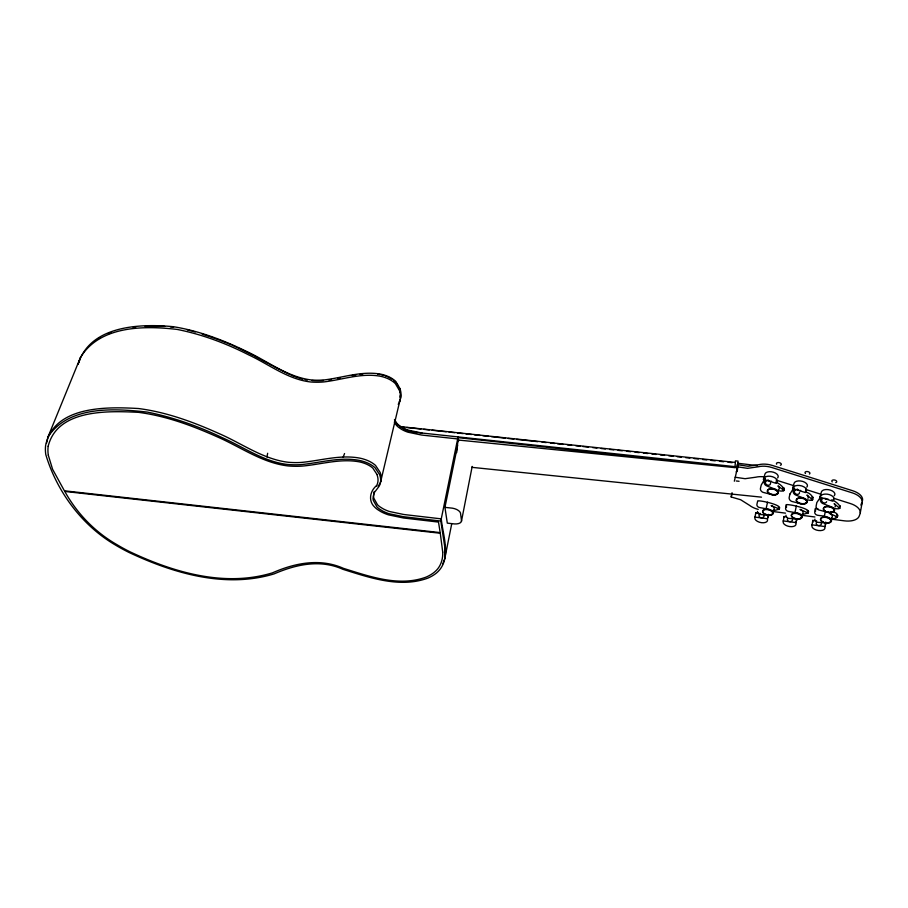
<?xml version="1.0" encoding="UTF-8"?>
<svg xmlns="http://www.w3.org/2000/svg" width="908" height="908" viewBox="0 0 908 908"><rect width="100%" height="100%" fill="white"/><g stroke="black" fill="none" stroke-linecap="round" stroke-linejoin="round"><path stroke-width="1.36" d="M831.013 511.692C840.07 512.214 839.934 519.819 830.854 518.434M457.938 437.645L734.981 467.643L458.165 440.028A17.74 2.679 -84.2 0 0 456.69 452.627M737.648 466.905L735.049 466.655L735.446 460.855L738.034 461.116L737.58 467.904A18.342 1.112 -83.9 0 1 737.353 470.662M444.863 558.034L444.738 546.673L440.811 521.056L458.086 436.907L458.585 440.925M381.144 479.152L380.94 480.548A41.881 21.531 14.5 0 1 380.055 483.192M736.263 480.979L739.078 481.274M46.478 443.342L48.045 436.827L80.392 357.593C99.721 325.495 144.304 325.541 177.253 329.445C202.121 334.382 226.149 343.394 248.701 354.892C269.177 364.46 288.097 379.589 311.149 382.03A57.454 33.369 17.4 0 0 323.906 381.928C342.418 379.703 360.941 372.904 379.748 376.139A21.043 12.065 14.4 0 1 383.641 377.07L386.161 377.932A19.567 11.225 14.4 0 1 388.579 378.965A19.976 11.452 14.4 0 1 392.858 381.508A19.227 11.032 14.4 0 1 395.411 383.698L399.679 390.939A48.544 27.569 15.2 0 1 400.496 398.044L380.781 481.229M48.169 446.237C57.476 408.963 108.324 410.836 138.47 412.346C165.653 415.887 191.758 425.443 216.672 436.6C240.279 446.725 262.094 462.944 288.142 465.952A62.777 32.926 16.6 0 0 301.967 466.122C320.762 464.499 339.603 458.449 358.546 461.718A19.25 9.954 14 0 1 362.11 462.547L364.414 463.307A17.717 9.171 14 0 1 367.649 464.692A18.115 9.375 14 0 1 370.521 466.349A17.366 8.989 14 0 1 372.87 468.188L377.024 474.487M399.906 397.295L400.042 396.569M860.273 512.895L862.203 502.249M837.142 517.356L837.551 515.233M834.18 508.389C846.018 510.932 837.448 501.602 831.728 499.82M461.446 521.351L472.183 466.417M814.885 519.126A3.745 3.008 0.3 0 0 817.733 522.316L827.472 523.019A5.823 3.03 10.5 0 0 831.558 520.522A5.823 3.03 10.5 0 0 827.109 517.038L824.385 516.153L825.383 511.068M816.689 520.908L812.785 520.398L811.911 525.755A6.64 3.428 10.7 0 0 818.483 530.51A6.64 3.428 10.7 0 0 824.929 527.491L825.792 522.111L825.803 523.042A6.628 3.439 10.7 0 1 825.236 524.881M451.685 524.018L444.772 558.613L442.832 563.766M758.259 509.388A15.561 8.251 12.1 0 1 749.52 505.325L740.644 499.74L731.19 496.971L731.984 493.033M734.345 481.195L738.147 464.851M820.877 497.459L820.389 499.877A3.802 3.019 29 0 0 823.136 503.69L832.182 507.197A5.902 3.11 10.2 0 1 834.565 510.387A5.902 3.11 10.2 0 1 831.138 512.487M818.006 508.821L815.463 508.491L814.737 512.078A3.768 3.019 0.1 0 0 817.609 515.279L824.385 516.153M819.969 497.13L820.56 496.267A6.889 3.677 10.2 0 1 829.447 494.644A6.889 3.677 10.2 0 1 833.328 500.297L832.727 501.159L819.969 497.13L821.468 491.739A6.878 3.689 10.1 0 1 830.343 490.093A6.878 3.689 10.1 0 1 834.214 495.757M807.734 499.877C817.177 502.442 812.092 493.43 806.247 492.227M444.931 507.368L452.445 508.174A8.558 4.324 11.4 0 1 460.492 512.986L461.525 520.874A8.478 4.256 11.3 0 1 454.658 523.95L447.304 523.133L444.931 507.368L457.666 445.17M801.662 514.541C822.455 511.249 789.926 503.929 786.362 504.666L785.59 508.219A3.723 2.996 -1.6 0 0 788.382 511.374L797.735 513.122A5.743 2.996 11.2 0 1 802.218 516.584A5.743 2.996 11.2 0 1 798.291 519.081L788.723 518.389A3.689 2.985 -1.4 0 1 785.965 515.245M807.791 513.451L808.438 510.932M806.826 487.142A6.821 3.7 10.8 0 0 802.842 481.456A6.821 3.7 10.8 0 0 794.125 483.135L792.605 488.515L805.317 492.533L806.02 489.151M795.033 512.248L796.361 505.949M786.623 516.856L784.058 516.527L783.173 521.839A6.549 3.394 11.5 0 0 789.767 526.572A6.549 3.394 11.5 0 0 795.987 523.553L796.645 519.308M773.151 510.659C793.104 507.356 761.018 500.092 757.703 500.898L756.897 504.417A3.666 2.962 -3.3 0 0 759.599 507.549L768.838 509.274A5.675 2.974 12 0 1 773.332 512.714A5.675 2.974 12 0 1 769.564 515.199L760.166 514.53A3.643 2.951 -3.1 0 1 757.488 511.408M778.882 490.774C789.983 492.942 780.732 483.658 775.58 482.137M783.752 490.706L784.251 488.118M758.589 513.077L755.785 512.714L754.866 517.991A6.47 3.36 12.2 0 0 761.494 522.679A6.47 3.36 12.2 0 0 767.487 519.66L768.395 514.371L768.463 515.301A6.458 3.371 12.2 0 1 768.032 517.129M766.159 508.401L767.555 502.169M763.446 479.333L763.969 478.448A6.787 3.689 11.6 0 1 772.526 476.734A6.787 3.689 11.6 0 1 776.646 482.454L776.113 483.328L763.446 479.333L764.99 473.965A6.776 3.7 11.6 0 1 773.537 472.239A6.776 3.7 11.6 0 1 777.645 477.96M731.19 496.971L732.12 493.158M78.145 364.38C89.631 325.45 139.946 323.418 173.417 326.71C198.443 330.728 222.483 339.774 245.228 350.772C267.213 360.703 287.178 377.195 311.739 379.998A57.397 33.414 17.4 0 0 324.474 379.896C342.963 377.66 361.475 370.839 380.27 374.073A21.02 12.076 14.4 0 1 384.152 375.004L386.672 375.867A19.556 11.248 14.4 0 1 389.078 376.899A19.953 11.475 14.4 0 1 393.357 379.442A19.216 11.055 14.4 0 1 395.911 381.632L400.167 388.874M78.939 362.44L80.279 357.865M343.156 457.223L344.552 453.523M266.963 456.974L267.656 453.262M861.125 505.54L861.976 503.168A15.073 8.024 9.6 0 0 852.351 492.885L771.766 467.495A15.788 8.637 11.7 0 0 758.259 466.78L747.579 468.335L736.649 466.701L737.148 464.646L748.067 466.269L758.748 464.703A15.777 8.649 11.7 0 1 772.231 465.407L852.737 490.763A15.061 8.036 9.6 0 1 862.362 501.057M374.209 491.466L373.54 496.154A47.284 24.005 12.2 0 0 373.88 498.288L377.49 504.734A19.409 9.772 12.9 0 0 379.828 506.743L382.756 508.594A22.7 11.463 12.8 0 0 386.093 510.228A22.121 11.157 12.8 0 0 389.691 511.556L403.788 514.495L441.265 518.865C442.832 535.55 452.229 559.078 436.896 572.664A76.102 35.945 13.1 0 1 428.122 578.021C400.224 588.429 369.976 577.76 342.986 569.339C320.263 559.033 295.951 564.447 274.148 573.879C225.343 588.679 173.337 573.357 128.788 552.348A110.719 49.588 17 0 1 115.486 545.072C81.936 525.482 56.818 491.557 45.797 454.602A135.757 63.639 17.7 0 1 45.627 445.431C54.037 405.558 106.917 406.716 138.549 408.532C166.334 412.119 193.007 421.88 218.442 433.309C241.539 443.161 262.798 459.176 288.222 462.274A59.894 31.508 16.6 0 0 301.433 462.422C320.581 460.64 339.819 454.579 359.148 458.007A21.905 11.361 14 0 1 363.2 458.96L365.845 459.823A20.373 10.578 14 0 1 368.364 460.855A20.793 10.794 14 0 1 372.859 463.341A20.021 10.397 14 0 1 375.571 465.475L380.146 472.398A50.53 25.946 14.7 0 1 381.156 479.152M48.033 436.861C68.895 405.377 114.147 408.441 147.209 412.073C173.122 417.237 198.25 426.204 222.085 437.577C243.616 447.054 263.729 461.741 287.598 464.465A59.962 31.451 16.6 0 0 300.809 464.635C319.979 462.864 339.24 456.826 358.581 460.254A21.928 11.339 14 0 1 362.644 461.207L365.277 462.07A20.396 10.556 14 0 1 367.808 463.103A20.816 10.771 14 0 1 372.314 465.588A20.044 10.374 14 0 1 375.027 467.711L379.612 474.634A50.11 25.662 14.7 0 1 380.554 482.08A42.347 21.701 14.5 0 1 378.84 486.654L373.983 493.055L373.006 498.344A47.33 23.96 12.2 0 0 373.358 500.478L376.968 506.914A19.42 9.761 12.9 0 0 379.317 508.923L382.245 510.773A22.723 11.441 12.8 0 0 385.594 512.396A22.144 11.134 12.8 0 0 389.191 513.735L403.3 516.675L440.811 521.056M398.226 404.321L398.635 403.685M792.605 488.515L793.161 487.641A6.833 3.689 10.9 0 1 801.889 485.973A6.833 3.689 10.9 0 1 805.895 491.659L805.317 492.533M812.671 499.82L806.928 495.064A5.845 3.121 10.9 0 1 807.927 498.322M376.332 485.814C369.908 491.183 368.069 501.216 374.811 507.22A21.996 11.055 12.9 0 0 377.467 509.49L380.747 511.567A25.345 12.757 12.8 0 0 385.798 513.905A24.72 12.44 12.8 0 0 388.488 514.859L403.447 517.991L438.496 522.089L440.176 532.587L64.4 490.808L52.585 469.254L48.306 455.226M820.401 497.3L816.825 502.567L816.099 506.165A3.768 3.008 29.2 0 0 818.812 509.956L828.164 512.362A5.902 3.11 10.2 0 0 829.685 512.532M839.798 508.378L834.123 503.634A5.891 3.121 10.2 0 1 835.031 506.868M378.046 486.211L379.351 484.441A41.881 21.531 14.5 0 0 379.726 483.828M778.894 509.604L778.576 508.752L771.142 505.563A5.664 2.974 11.9 0 1 772.878 510.546M97.621 339.274L100.13 337.787M783.036 488.073L783.615 488.061M807.189 510.75L807.734 511.136M108.415 333.769L111.412 332.578M812.002 497.13L812.285 497.573M337.889 378.284L340.432 377.762M328.866 379.941L331.477 379.51M351.975 375.549L355.936 374.936M133.192 327.391L135.757 327.096M359.977 374.414L362.746 374.153M836.677 514.575L836.847 515.018M812.399 497.879L813.148 497.232M839.48 506.414L840.263 505.779M145.098 326.437L164.723 326.415M778.667 507.311L778.315 507.141M735.003 467.427L737.602 467.677M471.763 467.325L761.494 497.153M400.099 426.59L735.332 462.433M413.163 432.083L735.049 466.655M399.77 426.749L403.992 427.214M406.807 427.509L420.892 429.03M423.707 429.336L429.336 429.949M432.163 430.256L446.248 431.777M449.063 432.083L454.692 432.685M457.507 432.991L463.148 433.604M465.963 433.911L471.593 434.512M474.407 434.819L480.048 435.431M482.863 435.726L488.493 436.339M491.307 436.646L505.393 438.167M508.219 438.473L513.849 439.075M516.663 439.381L537.797 441.663M542.019 442.128L546.241 442.582M550.464 443.036L554.697 443.49M557.512 443.796L563.142 444.409M567.364 444.863L571.597 445.317M575.82 445.771L580.042 446.237M582.857 446.532L588.498 447.145M592.72 447.599L596.942 448.053M601.175 448.518L605.398 448.972M609.62 449.426L613.842 449.88M618.076 450.345L622.298 450.799M626.52 451.253L630.754 451.707M634.976 452.161L639.198 452.627M643.42 453.081L647.654 453.535M651.876 453.989L656.098 454.454M660.32 454.908L664.554 455.362M668.776 455.816L672.998 456.27M677.232 456.735L681.454 457.189M685.676 457.643L689.898 458.097M694.132 458.563L698.354 459.017M702.576 459.471L706.799 459.925M711.032 460.39L715.254 460.844M719.476 461.298L723.71 461.752M727.932 462.206L732.154 462.671M170.239 326.88L173.587 327.266M737.602 463.228L757.261 465.622M772.878 511.499L785.488 513.145M802.309 515.347L814.919 516.992M831.739 519.194L844.349 520.84A15.107 7.922 9.9 0 0 859.195 516.153L860.058 513.803A15.152 7.968 9.8 0 0 850.365 503.543L834.168 498.424M754.786 517.061L767.419 518.74M783.116 520.908L795.953 522.611M811.888 524.824L824.918 526.561M377.728 374.209L380.248 374.584M422.004 433.037L408.464 430.21A21.247 11.895 13 0 1 406.137 429.348A21.815 12.213 13 0 1 401.824 427.203L399.043 425.296A18.637 10.419 13.1 0 1 396.83 423.207L394.458 419.496M416.954 432.696L413.174 431.958M305.111 379.612L307.358 380.043M735.14 477.245L745.105 478.698L755.831 477.199A15.867 8.569 11.9 0 1 764.706 476.916M187.218 329.854L191.792 331.023M411.926 431.663L408.225 430.608A22.076 12.36 13 0 1 407.011 430.188M192.939 331.352L195.231 331.999M302.863 379.181L295.191 376.729M776.136 480.105L793.683 485.644M805.827 489.48L820.673 494.168M202.098 334.076L208.931 336.323M210.066 336.709L214.583 338.287M385.196 375.867L386.388 376.298M215.707 338.695L219.066 339.921M220.179 340.341L226.796 342.94M227.885 343.383L231.143 344.756M290.844 374.936L294.101 376.332M232.221 345.222L236.489 347.14M237.544 347.628L253.06 355.357M289.754 374.459L281.253 370.305M280.22 369.783L273.07 366.083M269.063 363.96L272.071 365.549M254.058 355.902L260.074 359.114M266.067 362.349L268.064 363.416M261.084 359.659L265.068 361.815M400.315 426.862L401.336 427.498A22.643 12.689 13 0 0 404.65 429.212A22.076 12.36 13 0 0 405.819 429.722M783.786 490.229L777.94 485.928A5.8 3.133 11.6 0 1 778.349 489.855M395.899 382.552L395.218 381.825A18.353 10.556 14.4 0 0 393.663 380.407M808.006 513.031L800.016 509.388A5.732 3.008 11.2 0 1 802.468 513.849M837.38 516.936L829.345 513.27A5.811 3.042 10.4 0 1 831.694 517.753M397.068 384.073L397.568 384.856M394.469 421.051L394.957 421.823M394.333 422.265L396.353 425.216A18.659 10.408 13.1 0 0 398.567 427.305L401.347 429.212A21.837 12.201 13 0 0 404.548 430.869A21.27 11.883 13 0 0 407.998 432.208L421.55 435.046L457.677 438.927L458.007 441.606M398.022 385.639L398.419 386.433M399.077 388.034L399.338 388.84M755.785 512.714L755.865 513.644M784.058 516.527L784.115 517.458M786.362 504.666L786.498 507.481M812.785 520.398L812.808 521.328A6.628 3.439 10.7 0 0 812.864 522.316M815.463 508.491L815.52 511.317M400.246 399.531A40.236 22.87 14.9 0 1 398.998 403.027M48.306 455.226A133.17 62.414 17.7 0 1 48.169 446.237M376.888 474.475A44.208 22.655 14.6 0 1 376.479 485.859M861.499 503.429A15.016 7.99 9.6 0 1 861.079 504.292M799.517 492.567A2.679 2.145 27.9 0 1 797.36 494.395A2.679 2.145 27.9 0 1 794.534 492.476A2.679 2.145 27.9 0 1 795.703 489.979M800.697 490.422A2.69 2.145 27.8 0 1 798.121 489.979M797.587 489.526A2.69 2.145 27.8 0 1 797.19 488.992M805.498 473.499A2.486 1.362 10.4 0 1 805.85 471.695A2.486 1.362 10.4 0 1 809.164 472.16A2.486 1.362 10.4 0 1 809.38 474.044M826.643 501.704A2.69 2.134 29 0 1 822.591 502.203A2.69 2.134 29 0 1 822.886 498.537M825.383 511.113A5.414 2.849 10.2 0 1 825.27 506.675A5.414 2.849 10.2 0 1 833.362 508.435A5.414 2.849 10.2 0 1 830.65 512.248M829.299 512.248A5.414 2.849 10.2 0 1 826.564 511.658M832.261 481.898A2.497 1.362 9.7 0 1 832.84 480.06A2.497 1.362 9.7 0 1 836.291 480.797A2.497 1.362 9.7 0 1 835.7 482.636M828.085 499.048A2.701 2.145 28.9 0 1 824.963 498.151M821.377 522.917A2.633 2.122 0.5 0 1 818.505 525.573A2.633 2.122 0.5 0 1 816.553 522.406M823.601 522.123A5.346 2.781 10.5 0 1 821.218 517.855A5.346 2.781 10.5 0 1 828.822 517.946A5.346 2.781 10.5 0 1 829.867 522.202M828.845 522.565A5.346 2.781 10.5 0 1 824.918 522.509M792.502 519.013A2.599 2.111 -1.2 0 1 789.631 521.646A2.599 2.111 -1.2 0 1 787.747 518.513M795.771 518.582A5.278 2.758 11.2 0 1 791.799 514.132A5.278 2.758 11.2 0 1 799.812 514.223A5.278 2.758 11.2 0 1 799.63 518.627M796.418 520.976A6.538 3.405 11.4 0 1 795.453 521.657M796.906 519.138A6.538 3.405 11.4 0 1 796.918 520.114M770.449 482.84A2.656 2.145 26.7 0 1 768.77 485.224A2.656 2.145 26.7 0 1 765.603 483.521A2.656 2.145 26.7 0 1 766.727 480.854M771.516 481.229A2.667 2.145 26.6 0 1 768.94 480.786M768.418 480.343A2.667 2.145 26.6 0 1 768.02 479.81M776.646 464.192A2.463 1.362 11.2 0 1 777.781 462.592A2.463 1.362 11.2 0 1 780.948 463.523A2.463 1.362 11.2 0 1 780.369 465.282M764.082 515.165A2.565 2.088 -3 0 1 761.199 517.787A2.565 2.088 -3 0 1 759.394 514.677M760.541 513.587A2.576 2.088 -3.1 0 1 759.928 513.383M763.696 513.134A5.21 2.724 12 0 1 766.658 509.195A5.21 2.724 12 0 1 772.765 513.44A5.21 2.724 12 0 1 764.638 513.792M400.031 388.874A44.957 25.606 15.1 0 1 400.167 399.634M399.895 400.337A44.957 25.606 15.1 0 1 399.248 401.688M398.442 425.511A19.465 10.885 13.1 0 1 396.138 423.332M399.917 391.234A47.636 27.115 15.2 0 1 400.133 392.801M400.201 395.094A47.636 27.115 15.2 0 1 400.144 395.843M391.836 379.067A19.091 10.975 14.4 0 0 388.692 377.297A18.693 10.748 14.4 0 0 387.557 376.775M381.496 374.845A20.169 11.588 14.4 0 1 383.971 375.481M323.464 380.531A58.294 33.936 17.4 0 1 311.898 380.52M397.84 425.727A20.282 11.339 13.1 0 1 396.966 424.989M405.501 430.097A23.483 13.155 13 0 1 404.287 429.563M407.987 431.016A22.893 12.826 13 0 1 406.739 430.574M442.718 552.087C443.093 559.419 440.573 567.103 434.762 571.847A73.616 34.765 13.1 0 1 426.283 577.034C399.168 587.147 369.794 576.523 343.576 568.397C320.138 557.909 294.975 562.96 272.468 572.846C224.594 587.442 173.564 572.369 129.855 551.735A108.279 48.499 17 0 1 116.848 544.607C94.988 532.065 76.998 513.463 64.797 491.444L440.278 533.234L442.718 552.087M789.915 494.077L789.143 497.652A3.745 3.008 28.1 0 0 791.81 501.432L801.117 503.815A5.857 3.11 10.9 0 0 807.053 502.555A5.857 3.11 10.9 0 0 804.931 498.606L795.896 495.098A3.78 3.019 27.9 0 1 793.195 491.307L793.967 487.698L789.915 494.077M765.024 478.595L764.207 482.171A3.757 3.019 26.7 0 0 766.851 485.95L775.875 489.446A5.811 3.121 11.7 0 1 778.099 493.419A5.811 3.121 11.7 0 1 772.288 494.712L763.038 492.34A3.723 3.008 26.8 0 1 760.416 488.583L761.233 485.031L765.024 478.595M737.41 467.892L736.433 472.024L737.41 467.892M782.537 490.229L783.354 490.456L782.651 490.138M777.815 509.048L778.621 509.229L777.815 509.048M811.457 499.343L812.285 499.525L811.457 499.343M838.583 507.901L839.401 508.128L838.629 507.844M806.713 512.895L807.507 513.134L806.758 512.838M836.064 516.8L836.892 516.981L836.064 516.8M798.314 502.555A5.38 2.86 10.9 0 0 806.86 501.886A5.38 2.86 10.9 0 0 799.664 497.777A5.38 2.86 10.9 0 0 798.314 502.555M798.245 502.896A5.38 2.86 10.9 0 0 806.792 502.226A5.38 2.86 10.9 0 0 799.596 498.117A5.38 2.86 10.9 0 0 798.245 502.896M825.293 511.442A5.414 2.849 10.3 0 0 833.987 510.807A5.414 2.849 10.3 0 0 826.813 506.709A5.414 2.849 10.3 0 0 825.293 511.442M822.353 521.907A5.346 2.781 10.5 0 0 830.945 521.374A5.346 2.781 10.5 0 0 823.919 517.31A5.346 2.781 10.5 0 0 822.353 521.907M793.217 517.98A5.278 2.758 11.2 0 0 801.628 517.435A5.278 2.758 11.2 0 0 794.614 513.395A5.278 2.758 11.2 0 0 793.217 517.98M769.473 493.453A5.335 2.86 11.7 0 0 777.895 492.738A5.335 2.86 11.7 0 0 770.665 488.629A5.335 2.86 11.7 0 0 769.473 493.453M769.405 493.793A5.335 2.86 11.7 0 0 777.815 493.078A5.335 2.86 11.7 0 0 770.586 488.969A5.335 2.86 11.7 0 0 769.405 493.793M764.547 514.11A5.21 2.724 12 0 0 772.765 513.553A5.21 2.724 12 0 0 765.762 509.547A5.21 2.724 12 0 0 764.547 514.11"/></g></svg>
